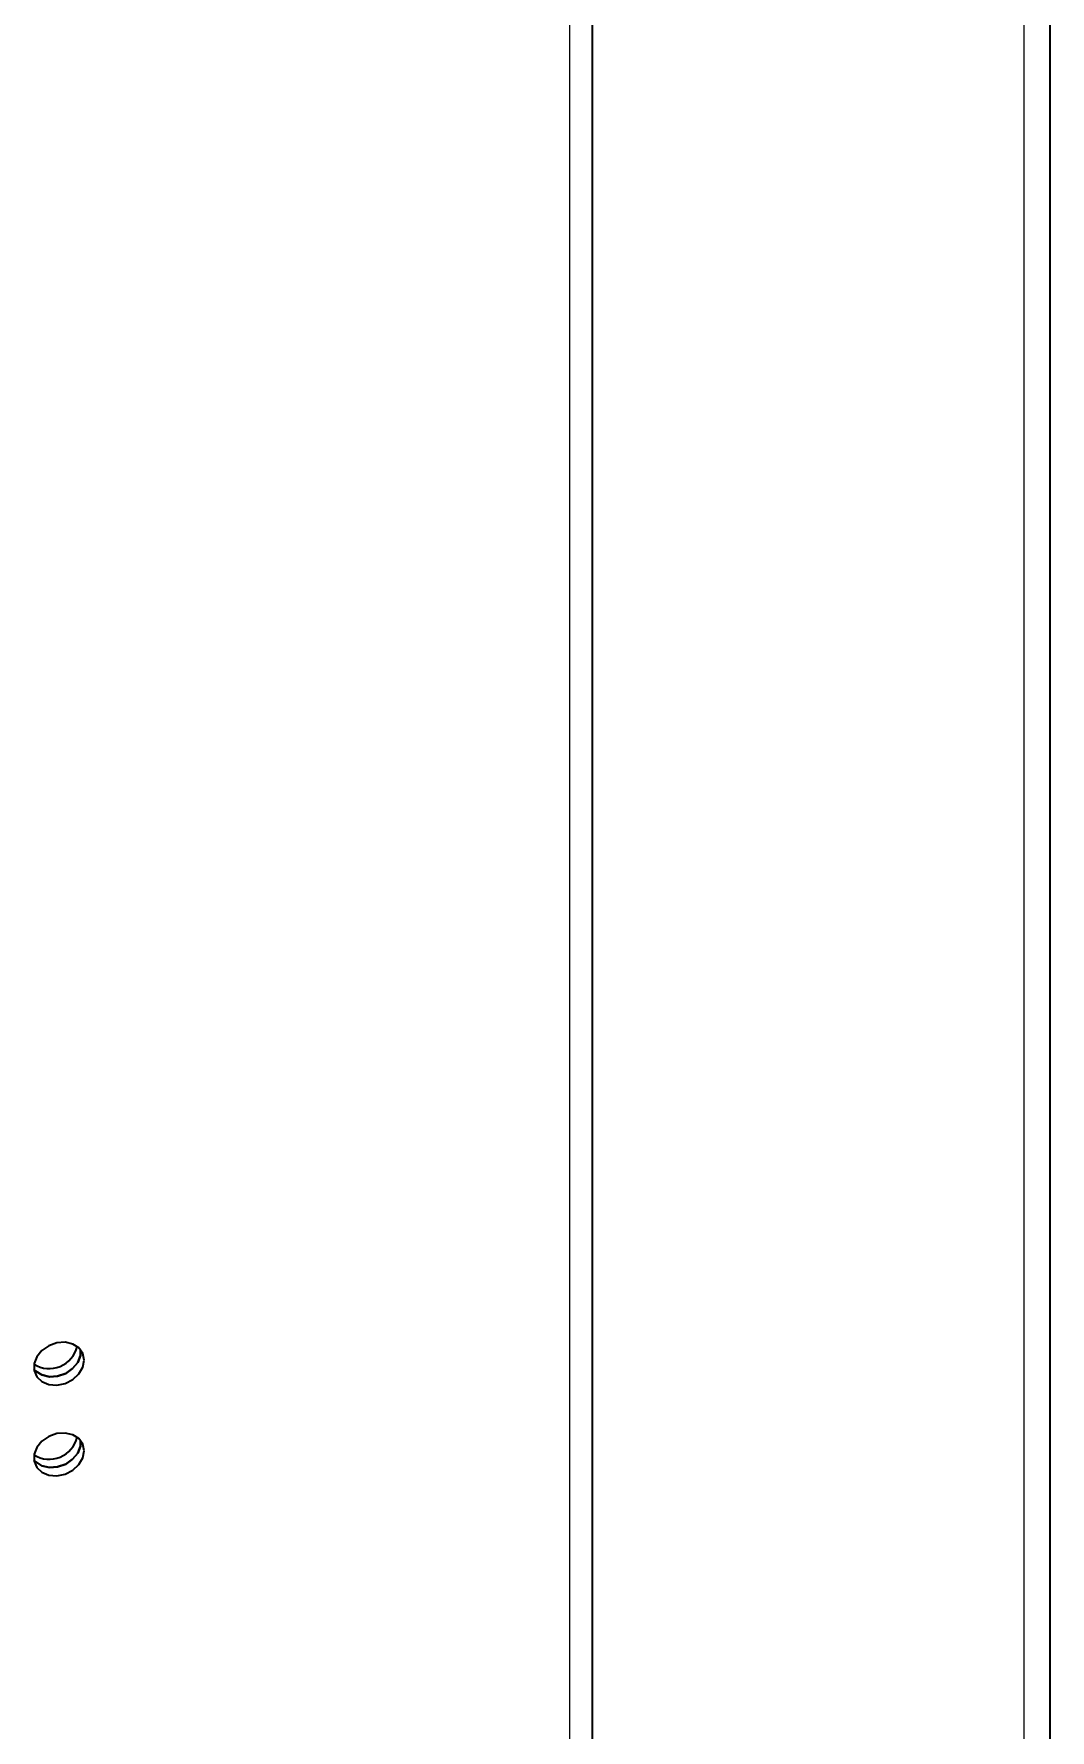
# Paper-space layout 'Blatt1' of a CAD drawing. Header units: millimetres. Extents: x 0 to 1189, y 0 to 841.
# Drawn here: x 1075.23 to 1102.68, y 450.41 to 496.22 of the extents above; entities that cross this region are included whole.
import ezdxf

# ---------------------------------------------------------------- set-up
doc = ezdxf.new("R2010")
doc.units = ezdxf.units.MM

psp = doc.layouts.new('Blatt1')

# ---------------------------------------------------------------- linework, layer by layer
at = {"color": 7, "linetype": 'Continuous', "lineweight": 35}
for p, q in [((1090.318, 354.463), (1090.318, 633.556)), ((1102.677, 348.096), (1102.677, 627.189))]:
    psp.add_line(p, q, dxfattribs=at)
at = {"color": 8, "linetype": 'Continuous', "lineweight": 18}
for p, q in [((1089.704, 354.013), (1089.704, 633.107)), ((1101.977, 347.928), (1101.977, 627.022))]:
    psp.add_line(p, q, dxfattribs=at)
at = {"color": 7, "linetype": 'Continuous', "lineweight": 35, "flags": 128}
for points in [[(1076.585, 460.396), (1076.548, 460.576), (1076.441, 460.727), (1076.276, 460.832), (1076.071, 460.879), (1075.848, 460.864), (1075.63, 460.788), (1075.443, 460.659), (1075.305, 460.491), (1075.232, 460.303), (1075.232, 460.115), (1075.305, 459.947), (1075.443, 459.818), (1075.63, 459.741), (1075.848, 459.725), (1076.071, 459.771), (1076.276, 459.875), (1076.441, 460.025), (1076.548, 460.205), (1076.585, 460.396)], [(1076.488, 460.675), (1076.482, 460.525), (1076.41, 460.337), (1076.272, 460.17), (1076.084, 460.041), (1075.867, 459.965), (1075.644, 459.949), (1075.438, 459.997), (1075.274, 460.101), (1075.226, 460.153)], [(1075.226, 460.153), (1075.274, 460.101), (1075.438, 459.997), (1075.644, 459.949), (1075.867, 459.965), (1076.084, 460.041), (1076.272, 460.17), (1076.41, 460.337), (1076.482, 460.525), (1076.488, 460.675)], [(1076.488, 458.226), (1076.482, 458.075), (1076.41, 457.887), (1076.272, 457.72), (1076.084, 457.591), (1075.867, 457.515), (1075.644, 457.5), (1075.438, 457.547), (1075.274, 457.652), (1075.226, 457.703)], [(1075.226, 457.703), (1075.274, 457.652), (1075.438, 457.547), (1075.644, 457.5), (1075.867, 457.515), (1076.084, 457.591), (1076.272, 457.72), (1076.41, 457.887), (1076.482, 458.075), (1076.488, 458.226)], [(1076.585, 457.946), (1076.548, 458.127), (1076.441, 458.278), (1076.276, 458.382), (1076.071, 458.429), (1075.848, 458.414), (1075.63, 458.338), (1075.443, 458.209), (1075.305, 458.042), (1075.232, 457.854), (1075.232, 457.666), (1075.305, 457.498), (1075.443, 457.368), (1075.63, 457.291), (1075.848, 457.275), (1076.071, 457.321), (1076.276, 457.425), (1076.441, 457.575), (1076.548, 457.756), (1076.585, 457.946)]]:
    psp.add_lwpolyline(points, dxfattribs=at)
at = {"color": 7, "linetype": 'Continuous', "lineweight": 35}
for centre, start, end in [((1075.637, 460.946), 238.244, 346.7185), ((1075.637, 458.496), 238.2446, 346.7179)]:
    psp.add_arc(centre, 0.776, start, end, dxfattribs=at)

doc.saveas('drawing.dxf')
